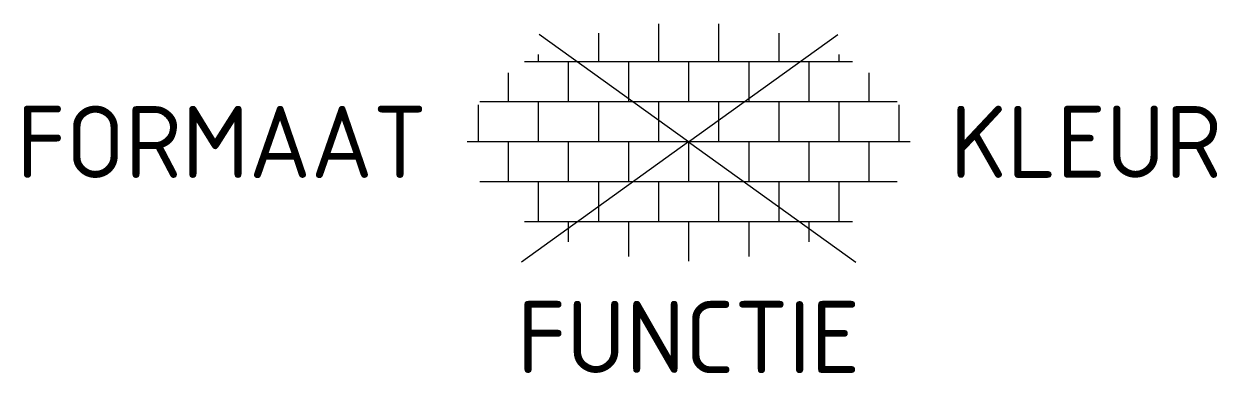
# Model space of a CAD drawing. Extents: x -16.6 to 13.2, y -5.8 to 2.9.
import ezdxf
from ezdxf.enums import TextEntityAlignment as Align

# ---------------------------------------------------------------- set-up
doc = ezdxf.new("R2010")
doc.units = 0
doc.styles.add('NLCS-ISO', font='NLCS-ISO.ttf')

msp = doc.modelspace()

# ---------------------------------------------------------------- linework, layer by layer
for p, q in [((0, 0), (-3.728, 2.684)), ((-2.25, 2.717), (-2.25, 2)), ((-0.75, 2.947), (-0.75, 2)), ((0, 0), (3.728, 2.684)), ((0.75, 2.947), (0.75, 2)), ((2.25, 2.717), (2.25, 2)), ((-3.75, 2.185), (-3.75, 2)), ((3.75, 2.185), (3.75, 2)), ((4.09, 2), (-4.09, 2)), ((-3, 2), (-3, 1)), ((-1.5, 2), (-1.5, 1)), ((0, 2), (0, 1)), ((1.5, 2), (1.5, 1)), ((3, 2), (3, 1)), ((-4.5, 1.726), (-4.5, 1)), ((4.5, 1.726), (4.5, 1)), ((-5.25, 0.927), (-5.25, 0)), ((5.204, 1), (-5.204, 1)), ((-3.75, 1), (-3.75, 0)), ((-2.25, 1), (-2.25, 0)), ((-0.75, 1), (-0.75, 0)), ((0.75, 1), (0.75, 0)), ((2.25, 1), (2.25, 0)), ((3.75, 1), (3.75, 0)), ((5.25, 0.927), (5.25, 0)), ((0, 0), (-4.172, -3.003)), ((0, 0), (0, -1)), ((5.525, 0), (-5.525, 0)), ((-4.5, 0), (-4.5, -1)), ((-3, 0), (-3, -1)), ((-1.5, 0), (-1.5, -1)), ((0, 0), (4.172, -3.003)), ((1.5, 0), (1.5, -1)), ((3, 0), (3, -1)), ((4.5, 0), (4.5, -1)), ((5.204, -1), (-5.204, -1)), ((-3.75, -1), (-3.75, -2)), ((-2.25, -1), (-2.25, -2)), ((-0.75, -1), (-0.75, -2)), ((0.75, -1), (0.75, -2)), ((2.25, -1), (2.25, -2)), ((3.75, -1), (3.75, -2)), ((4.09, -2), (-4.09, -2)), ((-3, -2), (-3, -2.498)), ((-1.5, -2), (-1.5, -2.863)), ((0, -2), (0, -2.975)), ((1.5, -2), (1.5, -2.863)), ((3, -2), (3, -2.498))]:
    msp.add_line(p, q)

# ---------------------------------------------------------------- texts
at = {"style": 'NLCS-ISO'}
msp.add_attdef('FORMAAT', text='20x30', height=1.8, dxfattribs=at).set_placement((-6.525, 0), align=Align.MIDDLE_RIGHT)
msp.add_attdef('KLEUR', text='G', height=1.8, dxfattribs=at).set_placement((6.525, 0), align=Align.MIDDLE_LEFT)
at = {"style": 'NLCS-ISO', "flags": 1}
msp.add_attdef('FUNCTIE', text='', height=1.8, dxfattribs=at).set_placement((0, -3.975), align=Align.TOP_CENTER)

doc.saveas('drawing.dxf')
